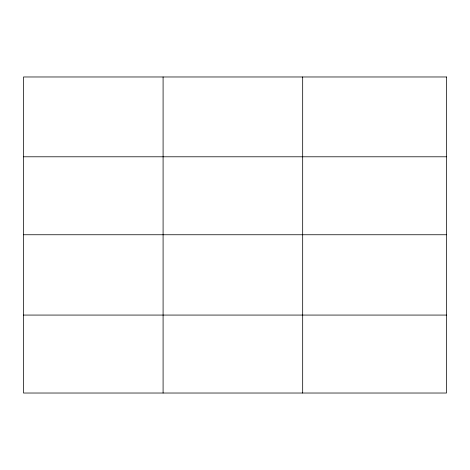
<?xml version="1.0" encoding="UTF-8"?>
<svg xmlns="http://www.w3.org/2000/svg" width="470" height="470" viewBox="0 0 470 470"><rect width="100%" height="100%" fill="white"/><g stroke="black" fill="none" stroke-linecap="round" stroke-linejoin="round"><path stroke-width="0.7" d="M23.5 156.792L446.5 156.792M23.5 234.753L446.5 234.753M23.5 315.07L446.5 315.07M302.68 76.974L302.68 393.026M163.09 76.974L163.09 393.026M446.5 76.974L23.5 76.974L23.5 393.026L446.5 393.026L446.5 76.974"/></g></svg>
